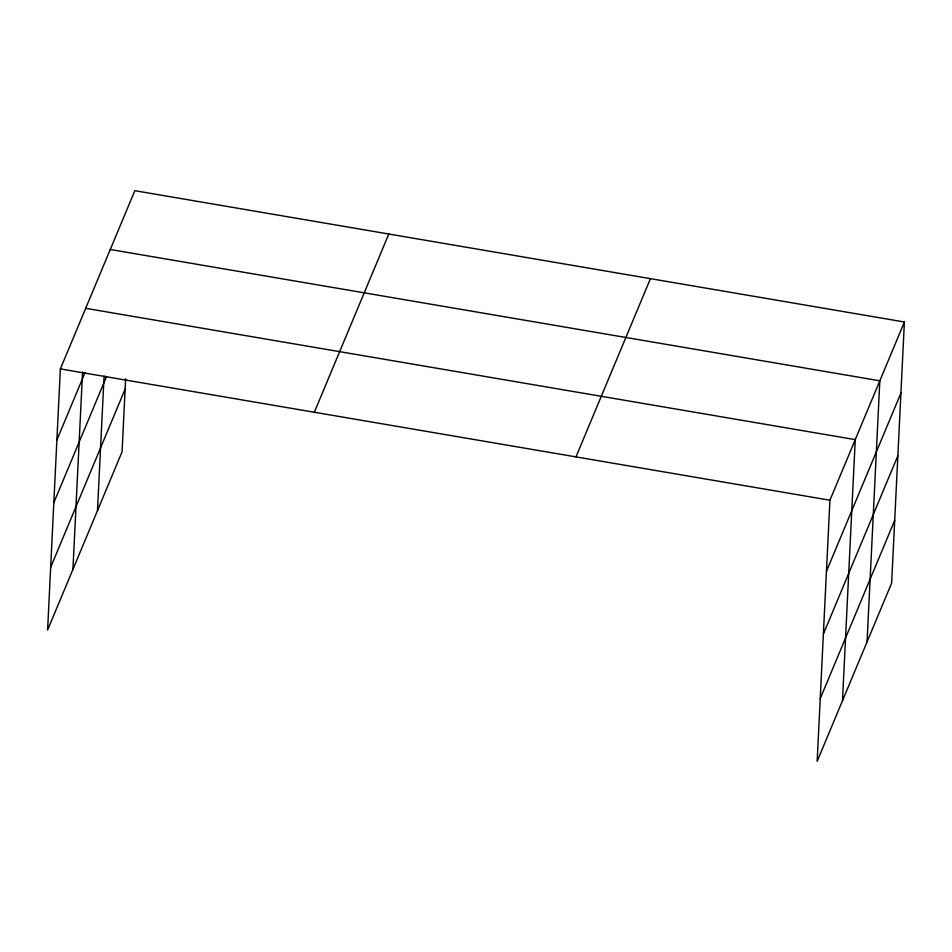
<?xml version="1.0" encoding="UTF-8"?>
<svg xmlns="http://www.w3.org/2000/svg" width="952" height="952" viewBox="0 0 952 952"><rect width="100%" height="100%" fill="white"/><g stroke="black" fill="none" stroke-linecap="round" stroke-linejoin="round"><path stroke-width="1.43" d="M904.4 321.99L829.93 500.228L817.161 761.314L891.631 583.088L904.4 321.99L134.839 190.686L60.369 368.912L47.6 630.01L122.07 451.772L125.64 378.777M72.923 569.403L82.574 371.982M97.497 510.581L104.077 375.98M842.484 700.72L855.253 439.634L85.692 308.317M867.058 641.898L879.827 380.812L110.265 249.495M56.894 439.979L85.073 372.541M53.824 502.692L106.576 376.433M50.67 567.297L125.14 389.059M314.327 412.252L388.797 234.013M575.972 456.9L650.442 278.662M826.455 571.295L900.925 393.057M823.385 634.008L897.855 455.77M820.231 698.613L894.702 520.375M60.369 368.912L829.93 500.228"/></g></svg>
